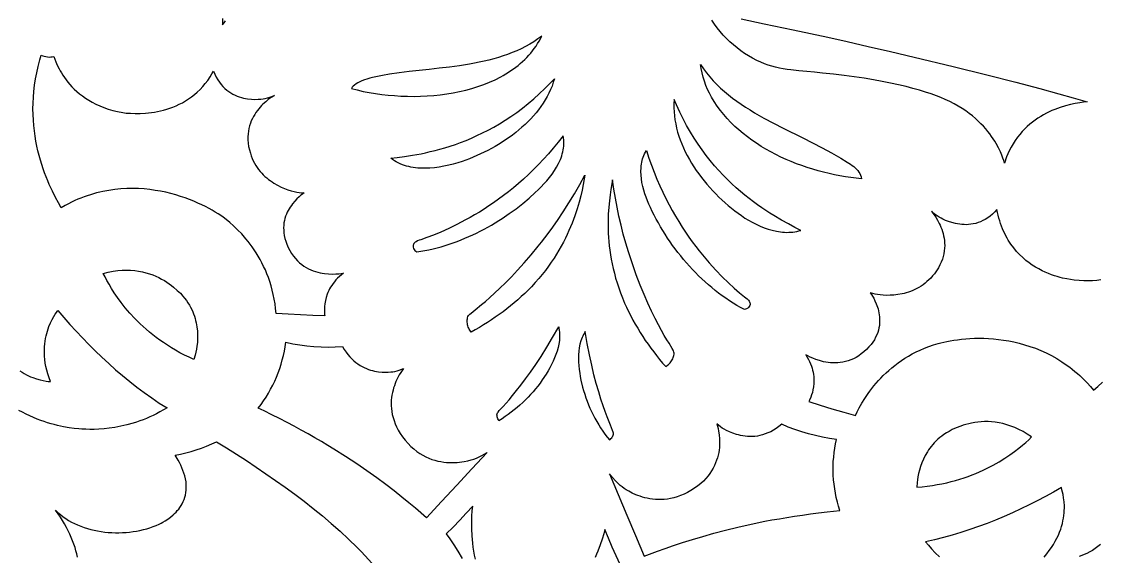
# Model space of a CAD drawing. Extents: x -570 to 570, y -570 to 570.
# Drawn here: x 21.2 to 131.3, y 415.6 to 470.2 of the extents above; entities that cross this region are included whole.
import ezdxf

# ---------------------------------------------------------------- set-up
doc = ezdxf.new("R2010")
doc.units = 0
doc.layers.add('LAYER_1', color=18, linetype='CONTINUOUS')
doc.layers.add('LAYER_2', color=174, linetype='CONTINUOUS')

msp = doc.modelspace()

# ---------------------------------------------------------------- linework, layer by layer
at = {"layer": 'LAYER_1'}
for points in [[(41.7, 470.52), (41.69, 469.85), (41.86, 470.06), (42.01, 470.26)], [(94.65, 470.46), (97, 469.98), (99.95, 469.36), (103.48, 468.59), (105.47, 468.15), (107.6, 467.66), (109.88, 467.14), (112.31, 466.57), (116.27, 465.61), (119.72, 464.75), (122.67, 464), (125.12, 463.36), (127.07, 462.83), (128.53, 462.43), (129.95, 462.02), (129.6, 461.98), (129.2, 461.92), (128.75, 461.84), (128.27, 461.73), (127.75, 461.6), (127.21, 461.43), (126.93, 461.33), (126.65, 461.23), (126.37, 461.11), (126.08, 460.98), (125.8, 460.84), (125.51, 460.68), (125.23, 460.52), (124.94, 460.34), (124.66, 460.15), (124.39, 459.95), (124.11, 459.73), (123.85, 459.49), (123.59, 459.24), (123.33, 458.98), (123.09, 458.69), (122.85, 458.39), (122.62, 458.08), (122.4, 457.74), (122.2, 457.39), (122, 457.01), (121.87, 456.71), (121.74, 456.39), (121.52, 455.76), (121.44, 456.02), (121.36, 456.26), (121.25, 456.56), (121.1, 456.92), (120.91, 457.32), (120.67, 457.77), (120.53, 458), (120.37, 458.24), (120.21, 458.49), (120.02, 458.74), (119.82, 459), (119.61, 459.26), (119.37, 459.52), (119.12, 459.78), (118.85, 460.04), (118.56, 460.31), (118.25, 460.57), (117.92, 460.82), (117.57, 461.08), (117.19, 461.33), (116.8, 461.57), (116.38, 461.81), (115.93, 462.04), (115.47, 462.26), (115.04, 462.45), (114.57, 462.63), (114.04, 462.82), (113.47, 463.01), (112.85, 463.19), (112.18, 463.38), (111.47, 463.56), (110.71, 463.74), (109.9, 463.92), (109.04, 464.09), (108.14, 464.26), (107.19, 464.41), (106.19, 464.56), (105.15, 464.7), (104.06, 464.83), (102.93, 464.95), (102.13, 465.03), (101.33, 465.09), (100.53, 465.17), (99.73, 465.26), (99.34, 465.32), (98.94, 465.38), (98.55, 465.46), (98.16, 465.55), (97.78, 465.65), (97.4, 465.76), (97.02, 465.9), (96.66, 466.04), (96.23, 466.24), (95.81, 466.46), (95.4, 466.69), (94.99, 466.95), (94.6, 467.22), (94.22, 467.51), (93.85, 467.81), (93.49, 468.13), (93.14, 468.47), (92.81, 468.82), (92.49, 469.18), (92.19, 469.55), (91.91, 469.93), (91.64, 470.33)], [(131.35, 443.84), (130.95, 443.79), (130.52, 443.76), (130.08, 443.75), (129.62, 443.75), (129.15, 443.78), (128.65, 443.83), (128.26, 443.88), (127.9, 443.94), (127.44, 444.04), (127.19, 444.1), (126.91, 444.18), (126.63, 444.27), (126.32, 444.38), (126.01, 444.5), (125.69, 444.63), (125.37, 444.78), (125.03, 444.96), (124.7, 445.15), (124.36, 445.36), (124.03, 445.59), (123.7, 445.84), (123.38, 446.12), (123.06, 446.43), (122.75, 446.76), (122.46, 447.11), (122.18, 447.49), (122.04, 447.7), (121.91, 447.91), (121.78, 448.12), (121.66, 448.35), (121.54, 448.58), (121.43, 448.82), (121.33, 449.07), (121.23, 449.33), (121.13, 449.59), (121.04, 449.86), (120.96, 450.15), (120.88, 450.44), (120.82, 450.73), (120.75, 451.04), (120.52, 450.79), (120.29, 450.56), (120.05, 450.35), (119.81, 450.18), (119.56, 450.02), (119.32, 449.89), (119.07, 449.78), (118.82, 449.69), (118.58, 449.61), (118.34, 449.56), (118.09, 449.52), (117.86, 449.5), (117.62, 449.48), (117.39, 449.49), (117.17, 449.5), (116.95, 449.52), (116.74, 449.55), (116.53, 449.59), (116.15, 449.69), (115.8, 449.8), (115.5, 449.92), (115.24, 450.03), (115.05, 450.13), (114.85, 450.24), (114.64, 450.38), (114.45, 450.53), (114.07, 450.85), (114.22, 450.66), (114.36, 450.48), (114.52, 450.24), (114.7, 449.95), (114.87, 449.61), (114.96, 449.42), (115.04, 449.22), (115.12, 449.02), (115.19, 448.8), (115.26, 448.58), (115.31, 448.35), (115.36, 448.1), (115.39, 447.86), (115.41, 447.6), (115.42, 447.34), (115.41, 447.07), (115.38, 446.8), (115.33, 446.52), (115.27, 446.24), (115.18, 445.95), (115.07, 445.66), (114.93, 445.37), (114.77, 445.07), (114.58, 444.77), (114.37, 444.47), (114.19, 444.25), (114, 444.04), (113.81, 443.85), (113.61, 443.67), (113.41, 443.51), (113.21, 443.35), (113, 443.21), (112.79, 443.08), (112.58, 442.96), (112.36, 442.86), (112.15, 442.76), (111.93, 442.67), (111.71, 442.6), (111.5, 442.53), (111.28, 442.47), (111.07, 442.42), (110.65, 442.35), (110.24, 442.3), (109.86, 442.28), (109.49, 442.27), (109.15, 442.29), (108.84, 442.32), (108.56, 442.36), (108.33, 442.4), (108.07, 442.47), (107.82, 442.54), (107.94, 442.36), (108.04, 442.2), (108.17, 441.98), (108.3, 441.72), (108.44, 441.41), (108.56, 441.07), (108.62, 440.89), (108.67, 440.7), (108.71, 440.5), (108.74, 440.3), (108.77, 440.09), (108.78, 439.87), (108.78, 439.65), (108.77, 439.42), (108.75, 439.19), (108.71, 438.96), (108.65, 438.72), (108.58, 438.48), (108.48, 438.24), (108.37, 438), (108.24, 437.75), (108.08, 437.51), (107.9, 437.26), (107.69, 437.02), (107.43, 436.75), (107.17, 436.5), (106.9, 436.29), (106.64, 436.1), (106.37, 435.93), (106.1, 435.79), (105.83, 435.68), (105.56, 435.58), (105.29, 435.51), (105.02, 435.45), (104.76, 435.41), (104.5, 435.38), (104.24, 435.38), (103.99, 435.38), (103.75, 435.4), (103.51, 435.42), (103.28, 435.46), (103.06, 435.5), (102.65, 435.61), (102.27, 435.73), (101.95, 435.86), (101.67, 435.98), (101.46, 436.09), (101.24, 436.21), (101.39, 435.97), (101.52, 435.74), (101.63, 435.51), (101.73, 435.28), (101.81, 435.06), (101.88, 434.84), (101.94, 434.63), (101.99, 434.42), (102.03, 434.21), (102.05, 434.01), (102.07, 433.82), (102.07, 433.63), (102.06, 433.27), (102.03, 432.93), (101.97, 432.63), (101.91, 432.35), (101.83, 432.11), (101.75, 431.9), (101.61, 431.59), (101.54, 431.45), (102.72, 431.07), (103.91, 430.7), (105.11, 430.35), (106.31, 430.01), (106.48, 430.39), (106.7, 430.81), (106.95, 431.26), (107.25, 431.74), (107.59, 432.25), (107.78, 432.51), (107.98, 432.77), (108.19, 433.03), (108.41, 433.3), (108.65, 433.57), (108.89, 433.83), (109.15, 434.1), (109.43, 434.36), (109.71, 434.62), (110.01, 434.88), (110.33, 435.13), (110.66, 435.38), (111, 435.62), (111.35, 435.85), (111.72, 436.07), (112.11, 436.29), (112.51, 436.5), (112.93, 436.69), (113.36, 436.88), (113.8, 437.05), (114.27, 437.21), (114.75, 437.36), (115.02, 437.43), (115.32, 437.5), (115.64, 437.57), (115.98, 437.64), (116.35, 437.7), (116.73, 437.75), (117.14, 437.8), (117.56, 437.84), (118, 437.87), (118.45, 437.89), (118.92, 437.89), (119.4, 437.89), (119.89, 437.87), (120.4, 437.83), (120.91, 437.78), (121.43, 437.71), (121.96, 437.63), (122.49, 437.52), (123.03, 437.39), (123.58, 437.24), (124.12, 437.07), (124.67, 436.87), (125.22, 436.65), (125.76, 436.41), (126.31, 436.13), (126.85, 435.83), (127.39, 435.49), (127.92, 435.13), (128.18, 434.94), (128.44, 434.73), (128.7, 434.52), (128.96, 434.31), (129.21, 434.08), (129.47, 433.84), (129.72, 433.6), (129.96, 433.34), (130.3, 432.98), (130.62, 432.61), (131.04, 432.98), (131.52, 433.41)], [(21.03, 434.57), (21.25, 434.42), (21.47, 434.29), (21.69, 434.17), (21.91, 434.06), (22.12, 433.96), (22.33, 433.88), (22.72, 433.74), (23.09, 433.64), (23.41, 433.57), (23.69, 433.53), (23.91, 433.5), (24.15, 433.48), (24, 433.87), (23.87, 434.26), (23.76, 434.64), (23.68, 435.01), (23.61, 435.37), (23.57, 435.72), (23.54, 436.06), (23.52, 436.39), (23.52, 436.71), (23.53, 437.02), (23.56, 437.32), (23.6, 437.6), (23.64, 437.88), (23.7, 438.14), (23.76, 438.39), (23.83, 438.63), (23.91, 438.86), (23.99, 439.08), (24.16, 439.48), (24.33, 439.82), (24.49, 440.11), (24.64, 440.35), (24.77, 440.53), (24.91, 440.73), (25.52, 440.02), (26.13, 439.31), (26.76, 438.62), (27.4, 437.94), (28.06, 437.26), (28.72, 436.6), (29.4, 435.95), (30.09, 435.31), (30.79, 434.69), (31.5, 434.08), (32.23, 433.49), (32.97, 432.91), (33.72, 432.35), (34.48, 431.81), (35.25, 431.29), (36.04, 430.79), (35.68, 430.58), (35.32, 430.38), (34.97, 430.2), (34.62, 430.03), (34.27, 429.87), (33.93, 429.72), (33.59, 429.59), (33.25, 429.46), (32.92, 429.35), (32.59, 429.24), (31.95, 429.06), (31.32, 428.92), (30.73, 428.8), (30.15, 428.72), (29.61, 428.66), (29.09, 428.62), (28.61, 428.6), (28.16, 428.6), (27.74, 428.61), (27.36, 428.63), (27.03, 428.65), (26.57, 428.7), (26.05, 428.77), (25.48, 428.87), (24.86, 429.01), (24.53, 429.09), (24.2, 429.18), (23.85, 429.28), (23.5, 429.39), (23.15, 429.52), (22.78, 429.65), (22.42, 429.8), (22.04, 429.97), (21.67, 430.14), (21.29, 430.34), (20.92, 430.54)], [(26.92, 415.57), (26.84, 415.89), (26.75, 416.22), (26.65, 416.55), (26.53, 416.88), (26.41, 417.22), (26.27, 417.56), (26.12, 417.9), (25.96, 418.25), (25.78, 418.6), (25.59, 418.95), (25.38, 419.3), (25.16, 419.65), (24.92, 420), (24.67, 420.35), (24.91, 420.12), (25.16, 419.9), (25.43, 419.69), (25.7, 419.5), (25.99, 419.32), (26.29, 419.15), (26.6, 418.99), (26.91, 418.85), (27.24, 418.71), (27.57, 418.59), (27.91, 418.49), (28.25, 418.39), (28.6, 418.31), (28.96, 418.24), (29.32, 418.18), (29.68, 418.13), (30.04, 418.09), (30.4, 418.07), (30.77, 418.06), (31.13, 418.06), (31.5, 418.07), (31.86, 418.09), (32.22, 418.13), (32.58, 418.17), (32.93, 418.23), (33.28, 418.3), (33.63, 418.38), (33.97, 418.47), (34.3, 418.57), (34.62, 418.68), (34.94, 418.81), (35.25, 418.94), (35.45, 419.03), (35.63, 419.13), (35.85, 419.26), (36.11, 419.43), (36.39, 419.63), (36.67, 419.87), (36.82, 420.01), (36.96, 420.15), (37.09, 420.31), (37.23, 420.47), (37.35, 420.64), (37.47, 420.83), (37.59, 421.02), (37.69, 421.23), (37.78, 421.44), (37.86, 421.67), (37.92, 421.9), (37.97, 422.15), (38, 422.41), (38.01, 422.68), (38, 422.96), (37.98, 423.25), (37.93, 423.55), (37.85, 423.86), (37.77, 424.14), (37.67, 424.42), (37.56, 424.68), (37.44, 424.95), (37.31, 425.21), (37.17, 425.47), (36.88, 425.97), (37.42, 426.08), (37.96, 426.2), (38.5, 426.35), (39.03, 426.51), (39.56, 426.7), (40.08, 426.9), (40.6, 427.11), (41.1, 427.34), (42.12, 426.71), (43.13, 426.07), (44.14, 425.42), (45.14, 424.75), (46.14, 424.08), (47.12, 423.4), (48.1, 422.7), (49.07, 421.99), (50.03, 421.27), (50.97, 420.53), (51.9, 419.77), (52.81, 418.99), (53.71, 418.2), (54.58, 417.39), (55.44, 416.55), (55.86, 416.13), (56.27, 415.7), (56.96, 414.96)], [(125.57, 415.58), (125.84, 415.91), (126.09, 416.23), (126.32, 416.55), (126.53, 416.87), (126.71, 417.18), (126.88, 417.49), (127.02, 417.8), (127.15, 418.11), (127.26, 418.41), (127.35, 418.7), (127.43, 418.99), (127.49, 419.27), (127.54, 419.55), (127.58, 419.81), (127.61, 420.07), (127.62, 420.32), (127.63, 420.56), (127.63, 420.79), (127.61, 421.22), (127.56, 421.61), (127.51, 421.94), (127.45, 422.21), (127.39, 422.43), (127.33, 422.66), (126.52, 422.2), (125.7, 421.75), (124.87, 421.31), (124.03, 420.89), (123.19, 420.48), (122.34, 420.09), (121.48, 419.71), (120.61, 419.35), (119.74, 419), (118.86, 418.68), (117.97, 418.37), (117.08, 418.08), (116.19, 417.81), (115.29, 417.56), (114.38, 417.34), (113.47, 417.13), (113.75, 416.79), (114.08, 416.42), (114.46, 416.02), (114.89, 415.61)], [(67.52, 415.35), (67.44, 415.77), (67.36, 416.18), (67.3, 416.59), (67.25, 416.98), (67.21, 417.37), (67.18, 417.74), (67.15, 418.46), (67.15, 419.13), (67.16, 419.74), (67.2, 420.29), (67.24, 420.78), (66.58, 420.06), (65.92, 419.34), (65.24, 418.64), (64.55, 417.95), (64.91, 417.42), (65.3, 416.83), (65.71, 416.16), (66.15, 415.43)], [(82.29, 414.81), (81.87, 415.69), (81.48, 416.59), (81.1, 417.49), (80.73, 418.4), (80.61, 417.93), (80.45, 417.4), (80.25, 416.81), (80.02, 416.19), (79.89, 415.86), (79.74, 415.53)], [(131.32, 416.87), (131.05, 416.65), (130.77, 416.44), (130.5, 416.26), (130.22, 416.1), (129.94, 415.95), (129.67, 415.83), (129.4, 415.72), (129.13, 415.63)]]:
    msp.add_lwpolyline(points, dxfattribs=at)
for points in [[(74.3, 468.71), (73.9, 468.42), (73.48, 468.14), (73.06, 467.89), (72.62, 467.65), (72.18, 467.43), (71.73, 467.22), (71.28, 467.03), (70.81, 466.85), (70.34, 466.69), (69.87, 466.54), (69.39, 466.4), (68.9, 466.27), (68.41, 466.15), (67.91, 466.04), (67.41, 465.94), (66.9, 465.85), (65.89, 465.69), (64.86, 465.55), (63.83, 465.43), (62.8, 465.31), (60.75, 465.09), (59.74, 464.96), (58.74, 464.82), (58.02, 464.7), (57.35, 464.57), (57.03, 464.49), (56.73, 464.41), (56.45, 464.33), (56.19, 464.24), (55.94, 464.14), (55.72, 464.04), (55.52, 463.94), (55.33, 463.84), (55.18, 463.72), (55.04, 463.61), (54.94, 463.49), (54.86, 463.36), (55.45, 463.22), (56.06, 463.08), (56.68, 462.96), (57.31, 462.86), (57.95, 462.77), (58.6, 462.7), (59.26, 462.64), (59.92, 462.6), (60.58, 462.58), (61.25, 462.57), (61.93, 462.58), (62.6, 462.61), (63.26, 462.66), (63.93, 462.73), (64.59, 462.82), (65.25, 462.93), (65.9, 463.05), (66.53, 463.2), (67.16, 463.37), (67.78, 463.56), (68.38, 463.78), (68.97, 464.01), (69.54, 464.27), (70.1, 464.56), (70.36, 464.71), (70.63, 464.86), (70.89, 465.02), (71.14, 465.19), (71.39, 465.37), (71.64, 465.55), (71.87, 465.73), (72.1, 465.93), (72.33, 466.13), (72.55, 466.33), (72.76, 466.54), (72.96, 466.76), (73.16, 466.99), (73.35, 467.22), (73.53, 467.46), (73.71, 467.7), (73.87, 467.95), (74.02, 468.2)], [(47.18, 440.43), (47.13, 440.93), (47.07, 441.42), (46.99, 441.89), (46.89, 442.36), (46.79, 442.81), (46.67, 443.24), (46.54, 443.67), (46.39, 444.08), (46.24, 444.48), (46.08, 444.86), (45.9, 445.23), (45.72, 445.6), (45.54, 445.94), (45.34, 446.28), (45.14, 446.6), (44.94, 446.92), (44.73, 447.21), (44.52, 447.5), (44.31, 447.78), (44.1, 448.04), (43.67, 448.53), (43.25, 448.97), (42.84, 449.36), (42.45, 449.7), (42.09, 450), (41.76, 450.25), (41.52, 450.41), (41.26, 450.59), (40.97, 450.76), (40.66, 450.95), (40.33, 451.13), (39.97, 451.32), (39.59, 451.5), (39.19, 451.69), (38.78, 451.87), (38.34, 452.04), (37.89, 452.21), (37.42, 452.37), (36.93, 452.52), (36.43, 452.65), (35.91, 452.78), (35.38, 452.89), (34.84, 452.98), (34.28, 453.06), (33.71, 453.12), (33.13, 453.16), (32.54, 453.17), (31.95, 453.16), (31.34, 453.13), (30.73, 453.07), (30.11, 452.98), (29.48, 452.86), (29.17, 452.79), (28.85, 452.72), (28.53, 452.63), (28.22, 452.53), (27.9, 452.43), (27.58, 452.32), (27.26, 452.2), (26.94, 452.07), (26.62, 451.93), (26.29, 451.78), (25.97, 451.62), (25.65, 451.45), (25.22, 451.21), (24.95, 451.7), (24.65, 452.26), (24.34, 452.89), (24.02, 453.59), (23.86, 453.96), (23.7, 454.35), (23.55, 454.76), (23.4, 455.18), (23.26, 455.61), (23.12, 456.06), (22.99, 456.52), (22.87, 457), (22.76, 457.49), (22.66, 458), (22.58, 458.51), (22.5, 459.04), (22.44, 459.59), (22.4, 460.14), (22.37, 460.71), (22.36, 461.28), (22.37, 461.87), (22.4, 462.47), (22.45, 463.08), (22.53, 463.7), (22.63, 464.34), (22.75, 464.98), (22.9, 465.63), (23.07, 466.29), (23.21, 466.78), (23.36, 466.71), (23.51, 466.66), (23.67, 466.62), (23.84, 466.59), (24.01, 466.58), (24.17, 466.59), (24.33, 466.61), (24.49, 466.64), (24.59, 466.35), (24.69, 466.09), (24.84, 465.76), (25.03, 465.38), (25.14, 465.17), (25.27, 464.96), (25.41, 464.73), (25.56, 464.5), (25.74, 464.27), (25.92, 464.03), (26.12, 463.79), (26.34, 463.55), (26.58, 463.31), (26.84, 463.07), (27.11, 462.84), (27.4, 462.61), (27.72, 462.39), (28.05, 462.17), (28.4, 461.97), (28.78, 461.78), (29.18, 461.59), (29.6, 461.43), (30.04, 461.27), (30.51, 461.14), (31, 461.02), (31.52, 460.92), (31.88, 460.87), (32.3, 460.84), (32.78, 460.82), (33.3, 460.82), (33.86, 460.85), (34.15, 460.88), (34.45, 460.91), (34.75, 460.96), (35.06, 461.02), (35.37, 461.09), (35.69, 461.17), (36.01, 461.26), (36.33, 461.36), (36.65, 461.48), (36.97, 461.61), (37.29, 461.76), (37.61, 461.92), (37.92, 462.1), (38.23, 462.3), (38.54, 462.51), (38.83, 462.75), (39.13, 463), (39.41, 463.27), (39.68, 463.56), (39.95, 463.87), (40.2, 464.2), (40.45, 464.56), (40.62, 464.85), (40.8, 465.15), (40.93, 464.83), (41.07, 464.54), (41.22, 464.26), (41.39, 464.01), (41.57, 463.78), (41.75, 463.57), (41.95, 463.38), (42.15, 463.21), (42.35, 463.06), (42.56, 462.92), (42.77, 462.8), (42.99, 462.7), (43.21, 462.6), (43.42, 462.52), (43.64, 462.46), (43.85, 462.4), (44.06, 462.36), (44.27, 462.33), (44.66, 462.28), (45.02, 462.26), (45.35, 462.27), (45.62, 462.29), (45.84, 462.31), (46.07, 462.35), (46.31, 462.41), (46.54, 462.48), (47.01, 462.66), (46.8, 462.53), (46.61, 462.41), (46.38, 462.24), (46.11, 462.02), (45.83, 461.77), (45.69, 461.62), (45.54, 461.47), (45.4, 461.3), (45.26, 461.12), (45.12, 460.93), (44.99, 460.73), (44.86, 460.52), (44.75, 460.3), (44.64, 460.07), (44.55, 459.82), (44.46, 459.57), (44.4, 459.3), (44.35, 459.03), (44.31, 458.74), (44.29, 458.44), (44.3, 458.13), (44.32, 457.8), (44.37, 457.47), (44.45, 457.13), (44.55, 456.77), (44.64, 456.5), (44.74, 456.24), (44.85, 455.99), (44.98, 455.76), (45.11, 455.53), (45.25, 455.32), (45.39, 455.12), (45.55, 454.92), (45.71, 454.74), (45.87, 454.57), (46.04, 454.4), (46.22, 454.25), (46.39, 454.1), (46.57, 453.97), (46.76, 453.84), (46.94, 453.72), (47.31, 453.5), (47.68, 453.32), (48.03, 453.17), (48.38, 453.04), (48.7, 452.94), (49.01, 452.86), (49.28, 452.8), (49.52, 452.77), (49.78, 452.74), (50.04, 452.72), (49.87, 452.6), (49.71, 452.48), (49.52, 452.32), (49.3, 452.12), (49.07, 451.88), (48.84, 451.6), (48.73, 451.45), (48.61, 451.28), (48.51, 451.11), (48.4, 450.93), (48.31, 450.74), (48.22, 450.55), (48.14, 450.34), (48.08, 450.12), (48.02, 449.9), (47.98, 449.66), (47.95, 449.42), (47.94, 449.17), (47.95, 448.91), (47.97, 448.64), (48.01, 448.37), (48.08, 448.08), (48.16, 447.79), (48.27, 447.49), (48.42, 447.15), (48.59, 446.83), (48.76, 446.53), (48.95, 446.27), (49.15, 446.02), (49.35, 445.8), (49.57, 445.6), (49.79, 445.41), (50.01, 445.25), (50.25, 445.11), (50.48, 444.98), (50.72, 444.87), (50.95, 444.78), (51.19, 444.69), (51.42, 444.63), (51.66, 444.57), (51.88, 444.53), (52.11, 444.49), (52.53, 444.45), (52.93, 444.44), (53.28, 444.45), (53.57, 444.48), (53.81, 444.5), (54.06, 444.54), (53.84, 444.37), (53.64, 444.2), (53.45, 444.02), (53.28, 443.84), (53.13, 443.66), (52.99, 443.47), (52.86, 443.29), (52.74, 443.11), (52.64, 442.93), (52.55, 442.75), (52.46, 442.57), (52.39, 442.4), (52.28, 442.06), (52.2, 441.73), (52.14, 441.42), (52.11, 441.14), (52.1, 440.89), (52.11, 440.66), (52.13, 440.33), (52.16, 440.17), (50.91, 440.21), (49.66, 440.27), (48.42, 440.34)], [(90.48, 465.83), (90.79, 465.39), (91.1, 464.96), (91.44, 464.55), (91.79, 464.16), (92.16, 463.78), (92.54, 463.42), (92.94, 463.06), (93.34, 462.72), (93.76, 462.39), (94.2, 462.08), (94.64, 461.77), (95.09, 461.47), (95.55, 461.18), (96.01, 460.9), (96.49, 460.62), (96.97, 460.35), (97.94, 459.83), (98.93, 459.33), (100.93, 458.33), (101.92, 457.84), (102.9, 457.33), (103.87, 456.81), (104.34, 456.54), (104.8, 456.27), (105.48, 455.86), (105.82, 455.64), (105.98, 455.52), (106.14, 455.4), (106.28, 455.27), (106.42, 455.13), (106.55, 454.99), (106.66, 454.84), (106.76, 454.69), (106.83, 454.52), (106.89, 454.35), (106.93, 454.17), (106.38, 454.23), (105.84, 454.29), (105.28, 454.37), (104.73, 454.47), (104.17, 454.58), (103.61, 454.7), (103.06, 454.83), (102.5, 454.98), (101.95, 455.14), (101.39, 455.31), (100.85, 455.5), (100.3, 455.7), (99.76, 455.91), (99.23, 456.14), (98.7, 456.38), (98.18, 456.63), (97.67, 456.9), (97.17, 457.18), (96.68, 457.47), (96.2, 457.78), (95.74, 458.1), (95.28, 458.43), (94.84, 458.78), (94.41, 459.14), (94, 459.51), (93.6, 459.9), (93.22, 460.3), (92.86, 460.71), (92.52, 461.14), (92.2, 461.58), (91.89, 462.03), (91.61, 462.49), (91.4, 462.88), (91.21, 463.28), (91.04, 463.69), (90.89, 464.11), (90.76, 464.53), (90.65, 464.96), (90.56, 465.4)], [(75.58, 464.37), (75.47, 464), (75.34, 463.62), (75.19, 463.26), (75.02, 462.9), (74.84, 462.55), (74.64, 462.2), (74.43, 461.86), (74.21, 461.53), (73.97, 461.2), (73.71, 460.89), (73.45, 460.57), (73.17, 460.27), (72.88, 459.98), (72.58, 459.69), (72.27, 459.41), (71.95, 459.14), (71.63, 458.87), (71.29, 458.61), (70.95, 458.37), (70.6, 458.13), (70.25, 457.89), (69.89, 457.67), (69.53, 457.46), (69.16, 457.25), (68.79, 457.06), (68.41, 456.87), (68.04, 456.69), (67.66, 456.52), (67.28, 456.36), (66.91, 456.21), (66.53, 456.07), (66.15, 455.93), (65.72, 455.79), (65.26, 455.66), (64.79, 455.54), (64.31, 455.44), (63.83, 455.36), (63.34, 455.29), (62.85, 455.25), (62.37, 455.23), (61.88, 455.24), (61.64, 455.26), (61.41, 455.28), (61.17, 455.31), (60.94, 455.35), (60.72, 455.4), (60.49, 455.46), (60.27, 455.52), (60.06, 455.6), (59.85, 455.68), (59.64, 455.78), (59.44, 455.88), (59.25, 456), (59.06, 456.12), (58.88, 456.26), (59.54, 456.33), (60.28, 456.43), (61.09, 456.56), (61.97, 456.72), (62.43, 456.82), (62.91, 456.93), (63.4, 457.05), (63.9, 457.18), (64.41, 457.33), (64.94, 457.49), (65.47, 457.67), (66.01, 457.87), (66.56, 458.08), (67.12, 458.31), (67.68, 458.57), (68.25, 458.84), (68.83, 459.13), (69.4, 459.44), (69.98, 459.78), (70.56, 460.14), (71.15, 460.52), (71.73, 460.93), (72.31, 461.36), (72.89, 461.83), (73.47, 462.32), (74.04, 462.83), (74.61, 463.38), (75.18, 463.96)], [(87.81, 462.24), (87.78, 461.83), (87.78, 461.41), (87.8, 460.99), (87.83, 460.58), (87.89, 460.17), (87.96, 459.75), (88.05, 459.34), (88.16, 458.93), (88.29, 458.52), (88.43, 458.12), (88.59, 457.72), (88.76, 457.32), (88.94, 456.92), (89.14, 456.53), (89.36, 456.14), (89.58, 455.76), (89.82, 455.39), (90.06, 455.02), (90.32, 454.65), (90.59, 454.29), (90.86, 453.94), (91.15, 453.6), (91.44, 453.26), (91.74, 452.93), (92.05, 452.61), (92.36, 452.3), (92.68, 452), (93, 451.71), (93.33, 451.43), (93.66, 451.15), (93.99, 450.89), (94.33, 450.64), (94.67, 450.4), (95.03, 450.16), (95.4, 449.94), (95.78, 449.72), (96.18, 449.52), (96.58, 449.34), (96.99, 449.17), (97.4, 449.03), (97.82, 448.91), (98.24, 448.81), (98.66, 448.74), (98.87, 448.72), (99.08, 448.7), (99.29, 448.69), (99.5, 448.7), (99.71, 448.71), (99.92, 448.72), (100.12, 448.75), (100.32, 448.79), (100.52, 448.84), (100.72, 448.89), (100.13, 449.2), (99.47, 449.55), (98.75, 449.95), (97.98, 450.4), (97.58, 450.65), (97.17, 450.92), (96.75, 451.2), (96.32, 451.5), (95.89, 451.81), (95.45, 452.14), (95.01, 452.49), (94.57, 452.86), (94.13, 453.25), (93.68, 453.66), (93.24, 454.09), (92.79, 454.53), (92.35, 455), (91.92, 455.49), (91.49, 456.01), (91.06, 456.54), (90.65, 457.1), (90.24, 457.69), (89.84, 458.29), (89.46, 458.92), (89.08, 459.58), (88.72, 460.27), (88.37, 460.97), (88.04, 461.71)], [(76.47, 458.53), (75.98, 457.9), (75.47, 457.29), (74.97, 456.71), (74.46, 456.15), (73.95, 455.61), (73.44, 455.1), (72.93, 454.6), (72.42, 454.13), (71.9, 453.68), (71.39, 453.25), (70.89, 452.84), (70.38, 452.45), (69.88, 452.08), (69.38, 451.72), (68.89, 451.39), (68.4, 451.07), (67.92, 450.77), (67.44, 450.48), (66.98, 450.21), (66.52, 449.96), (66.07, 449.72), (65.63, 449.49), (64.79, 449.09), (63.99, 448.73), (63.25, 448.42), (62.57, 448.16), (61.95, 447.94), (61.78, 447.89), (61.62, 447.83), (61.46, 447.74), (61.38, 447.69), (61.3, 447.63), (61.24, 447.55), (61.19, 447.47), (61.16, 447.38), (61.15, 447.28), (61.16, 447.17), (61.19, 447.05), (61.25, 446.94), (61.33, 446.85), (61.43, 446.77), (61.53, 446.7), (61.94, 446.77), (62.36, 446.84), (62.78, 446.93), (63.19, 447.02), (63.61, 447.12), (64.02, 447.23), (64.43, 447.35), (64.84, 447.48), (65.24, 447.62), (65.65, 447.77), (66.05, 447.92), (66.45, 448.09), (66.85, 448.26), (67.24, 448.44), (67.63, 448.62), (68.02, 448.82), (68.4, 449.02), (68.78, 449.22), (69.16, 449.44), (69.53, 449.66), (69.9, 449.89), (70.26, 450.12), (70.98, 450.61), (71.67, 451.11), (72.35, 451.64), (73, 452.19), (73.63, 452.76), (73.93, 453.04), (74.22, 453.33), (74.51, 453.64), (74.8, 453.96), (75.08, 454.3), (75.34, 454.64), (75.59, 455), (75.81, 455.36), (76.01, 455.73), (76.11, 455.92), (76.19, 456.12), (76.27, 456.31), (76.33, 456.51), (76.39, 456.7), (76.44, 456.9), (76.49, 457.1), (76.52, 457.3), (76.54, 457.5), (76.55, 457.71), (76.55, 457.91), (76.54, 458.12), (76.51, 458.32)], [(84.97, 457.05), (85.22, 456.28), (85.48, 455.54), (85.76, 454.82), (86.04, 454.12), (86.34, 453.44), (86.65, 452.78), (86.96, 452.14), (87.28, 451.52), (87.6, 450.93), (87.94, 450.35), (88.27, 449.79), (88.61, 449.24), (88.96, 448.72), (89.31, 448.22), (89.65, 447.73), (90, 447.27), (90.35, 446.82), (90.7, 446.39), (91.04, 445.98), (91.39, 445.58), (91.73, 445.2), (92.06, 444.84), (92.71, 444.17), (93.34, 443.56), (93.93, 443.02), (94.48, 442.54), (94.99, 442.12), (95.13, 442.02), (95.26, 441.91), (95.39, 441.77), (95.45, 441.69), (95.49, 441.61), (95.53, 441.52), (95.55, 441.43), (95.55, 441.33), (95.52, 441.23), (95.47, 441.13), (95.4, 441.03), (95.31, 440.95), (95.2, 440.89), (95.09, 440.85), (94.97, 440.82), (94.58, 441.03), (94.2, 441.25), (93.82, 441.48), (93.44, 441.72), (93.07, 441.97), (92.7, 442.23), (92.34, 442.5), (91.99, 442.77), (91.64, 443.06), (91.3, 443.35), (90.96, 443.65), (90.63, 443.96), (90.3, 444.27), (89.98, 444.59), (89.66, 444.92), (89.36, 445.25), (89.05, 445.59), (88.76, 445.94), (88.47, 446.29), (88.19, 446.65), (87.91, 447.01), (87.64, 447.37), (87.38, 447.74), (87.13, 448.12), (86.88, 448.5), (86.65, 448.88), (86.41, 449.27), (86.19, 449.66), (85.98, 450.05), (85.77, 450.45), (85.57, 450.84), (85.38, 451.24), (85.23, 451.58), (85.08, 451.92), (84.95, 452.28), (84.82, 452.64), (84.7, 453.01), (84.61, 453.39), (84.52, 453.77), (84.46, 454.15), (84.42, 454.53), (84.41, 454.91), (84.42, 455.28), (84.43, 455.47), (84.46, 455.65), (84.49, 455.84), (84.53, 456.02), (84.58, 456.19), (84.64, 456.37), (84.71, 456.54), (84.78, 456.71), (84.87, 456.88)], [(78.7, 454.53), (78.52, 453.57), (78.41, 453.01), (78.27, 452.41), (78.1, 451.77), (77.9, 451.1), (77.67, 450.39), (77.53, 450.02), (77.39, 449.65), (77.24, 449.27), (77.07, 448.88), (76.89, 448.49), (76.7, 448.1), (76.5, 447.7), (76.28, 447.3), (76.05, 446.89), (75.8, 446.48), (75.54, 446.07), (75.26, 445.65), (74.97, 445.24), (74.66, 444.82), (74.33, 444.4), (73.98, 443.99), (73.62, 443.57), (73.24, 443.15), (72.9, 442.81), (72.56, 442.47), (72.2, 442.14), (71.85, 441.81), (71.48, 441.5), (71.11, 441.19), (70.73, 440.89), (70.34, 440.6), (69.95, 440.31), (69.55, 440.04), (69.15, 439.76), (68.74, 439.5), (68.33, 439.25), (67.92, 439), (67.5, 438.76), (67.08, 438.52), (67.01, 438.61), (66.95, 438.71), (66.89, 438.82), (66.84, 438.93), (66.79, 439.04), (66.75, 439.16), (66.72, 439.28), (66.7, 439.4), (66.68, 439.53), (66.68, 439.65), (66.68, 439.77), (66.7, 439.88), (66.72, 439.99), (66.76, 440.1), (66.81, 440.2), (66.87, 440.29), (66.94, 440.36), (67.07, 440.46), (67.5, 440.8), (68.15, 441.33), (68.55, 441.66), (68.99, 442.05), (69.48, 442.49), (70.01, 442.99), (70.58, 443.55), (71.19, 444.17), (71.83, 444.85), (72.5, 445.59), (73.21, 446.4), (73.94, 447.28), (74.28, 447.71), (74.61, 448.13), (75.26, 449), (75.89, 449.89), (76.49, 450.79), (77.07, 451.71), (77.64, 452.64), (78.18, 453.58)], [(81.51, 454.04), (81.35, 453.08), (81.26, 452.52), (81.19, 451.91), (81.13, 451.25), (81.08, 450.54), (81.06, 449.8), (81.06, 449.41), (81.07, 449.01), (81.08, 448.6), (81.11, 448.18), (81.14, 447.75), (81.18, 447.32), (81.24, 446.87), (81.31, 446.42), (81.38, 445.96), (81.48, 445.49), (81.58, 445.01), (81.7, 444.53), (81.83, 444.04), (81.98, 443.54), (82.15, 443.04), (82.33, 442.53), (82.53, 442.01), (82.75, 441.49), (82.95, 441.05), (83.16, 440.61), (83.37, 440.18), (83.6, 439.75), (83.84, 439.33), (84.08, 438.91), (84.33, 438.49), (84.59, 438.08), (84.86, 437.68), (85.14, 437.28), (85.43, 436.89), (85.72, 436.5), (86.01, 436.12), (86.32, 435.74), (86.63, 435.37), (86.95, 435), (87.04, 435.07), (87.14, 435.14), (87.23, 435.22), (87.31, 435.3), (87.4, 435.4), (87.47, 435.5), (87.54, 435.6), (87.61, 435.7), (87.66, 435.81), (87.71, 435.93), (87.75, 436.04), (87.77, 436.15), (87.79, 436.27), (87.79, 436.38), (87.78, 436.49), (87.75, 436.6), (87.7, 436.69), (87.6, 436.86), (87.28, 437.38), (87.06, 437.75), (86.8, 438.18), (86.51, 438.69), (86.2, 439.27), (85.86, 439.92), (85.5, 440.66), (85.13, 441.46), (84.74, 442.35), (84.35, 443.32), (83.94, 444.37), (83.54, 445.5), (83.34, 446.09), (83.14, 446.71), (82.86, 447.61), (82.61, 448.52), (82.38, 449.43), (82.17, 450.34), (81.98, 451.26), (81.81, 452.19), (81.65, 453.11)], [(38.78, 435.72), (38.29, 435.95), (37.82, 436.18), (37.36, 436.42), (36.92, 436.67), (36.5, 436.92), (36.09, 437.18), (35.69, 437.45), (35.31, 437.71), (34.94, 437.98), (34.59, 438.26), (34.25, 438.53), (33.92, 438.81), (33.61, 439.08), (33.31, 439.36), (33.02, 439.64), (32.75, 439.92), (32.24, 440.47), (31.77, 441.01), (31.36, 441.54), (30.99, 442.04), (30.66, 442.53), (30.37, 442.98), (30.12, 443.4), (29.91, 443.79), (29.72, 444.15), (29.54, 444.51), (30.04, 444.64), (30.53, 444.73), (31.01, 444.8), (31.46, 444.83), (31.91, 444.84), (32.33, 444.83), (32.75, 444.8), (33.14, 444.74), (33.53, 444.67), (33.89, 444.58), (34.24, 444.47), (34.58, 444.35), (34.9, 444.22), (35.2, 444.08), (35.49, 443.93), (35.77, 443.77), (36.02, 443.61), (36.27, 443.45), (36.49, 443.28), (36.71, 443.11), (37.08, 442.78), (37.4, 442.48), (37.65, 442.2), (37.84, 441.98), (38.03, 441.73), (38.18, 441.5), (38.32, 441.28), (38.44, 441.05), (38.56, 440.82), (38.66, 440.6), (38.75, 440.37), (38.83, 440.15), (38.9, 439.92), (38.96, 439.7), (39.02, 439.48), (39.09, 439.05), (39.14, 438.63), (39.16, 438.22), (39.16, 437.83), (39.14, 437.45), (39.1, 437.1), (39.04, 436.77), (38.98, 436.46), (38.91, 436.18)], [(76.02, 439.05), (76.05, 438.88), (76.08, 438.71), (76.1, 438.53), (76.11, 438.36), (76.11, 438), (76.09, 437.65), (76.03, 437.3), (75.96, 436.94), (75.86, 436.59), (75.74, 436.24), (75.6, 435.89), (75.45, 435.55), (75.29, 435.21), (75.11, 434.88), (74.93, 434.56), (74.73, 434.24), (74.34, 433.64), (74.12, 433.33), (73.89, 433.02), (73.65, 432.73), (73.41, 432.43), (73.15, 432.15), (72.89, 431.87), (72.62, 431.6), (72.35, 431.33), (72.06, 431.07), (71.77, 430.82), (71.48, 430.58), (71.18, 430.34), (70.87, 430.12), (70.56, 429.9), (70.24, 429.69), (69.92, 429.48), (69.87, 429.57), (69.82, 429.67), (69.78, 429.77), (69.74, 429.88), (69.73, 429.99), (69.72, 430.09), (69.74, 430.19), (69.77, 430.29), (69.83, 430.37), (69.95, 430.51), (70.35, 430.95), (70.95, 431.63), (71.31, 432.06), (71.72, 432.55), (72.16, 433.11), (72.63, 433.74), (73.14, 434.44), (73.67, 435.21), (74.23, 436.05), (74.81, 436.97), (75.4, 437.97)], [(78.73, 438.58), (78.64, 438.43), (78.55, 438.27), (78.48, 438.12), (78.41, 437.96), (78.28, 437.63), (78.19, 437.28), (78.12, 436.93), (78.07, 436.58), (78.04, 436.21), (78.03, 435.84), (78.04, 435.47), (78.07, 435.1), (78.11, 434.72), (78.16, 434.35), (78.22, 433.98), (78.29, 433.62), (78.46, 432.92), (78.56, 432.55), (78.67, 432.19), (78.79, 431.83), (78.92, 431.47), (79.06, 431.12), (79.21, 430.77), (79.37, 430.42), (79.54, 430.08), (79.72, 429.74), (79.91, 429.4), (80.1, 429.07), (80.3, 428.75), (80.52, 428.43), (80.73, 428.12), (80.96, 427.81), (81.19, 427.52), (81.27, 427.58), (81.35, 427.66), (81.43, 427.74), (81.49, 427.83), (81.55, 427.92), (81.59, 428.02), (81.61, 428.12), (81.61, 428.22), (81.58, 428.32), (81.52, 428.49), (81.29, 429.04), (80.96, 429.88), (80.76, 430.41), (80.55, 431.01), (80.33, 431.69), (80.1, 432.44), (79.86, 433.27), (79.62, 434.17), (79.39, 435.15), (79.16, 436.22), (78.94, 437.36)], [(68.72, 426.23), (67.16, 424.59), (65.61, 422.92), (64.07, 421.25), (62.54, 419.58), (61.39, 420.56), (60.72, 421.11), (60, 421.7), (59.21, 422.32), (58.36, 422.97), (57.44, 423.65), (56.45, 424.36), (55.4, 425.08), (54.27, 425.83), (53.07, 426.59), (52.45, 426.97), (51.8, 427.36), (51.14, 427.75), (50.46, 428.14), (49.75, 428.53), (49.03, 428.92), (48.29, 429.31), (47.53, 429.7), (46.75, 430.09), (45.95, 430.48), (45.36, 430.77), (45.64, 431.13), (45.9, 431.51), (46.15, 431.89), (46.39, 432.29), (46.61, 432.69), (46.83, 433.1), (47.03, 433.52), (47.21, 433.94), (47.38, 434.37), (47.54, 434.8), (47.69, 435.24), (47.81, 435.69), (47.93, 436.13), (48.02, 436.58), (48.1, 437.03), (48.16, 437.48), (48.87, 437.33), (49.59, 437.21), (50.31, 437.11), (51.04, 437.05), (51.77, 437.01), (52.5, 436.99), (53.22, 437.01), (53.95, 437.05), (54.12, 436.76), (54.31, 436.48), (54.5, 436.23), (54.69, 436), (54.89, 435.79), (55.1, 435.6), (55.31, 435.43), (55.52, 435.27), (55.74, 435.13), (55.96, 435.01), (56.17, 434.9), (56.39, 434.8), (56.6, 434.72), (56.82, 434.65), (57.02, 434.59), (57.23, 434.54), (57.63, 434.47), (58, 434.44), (58.33, 434.43), (58.63, 434.44), (58.88, 434.46), (59.08, 434.48), (59.29, 434.52), (59.52, 434.58), (59.74, 434.65), (60.19, 434.81), (60.04, 434.6), (59.9, 434.4), (59.75, 434.15), (59.58, 433.83), (59.41, 433.47), (59.33, 433.27), (59.25, 433.05), (59.17, 432.83), (59.11, 432.6), (59.05, 432.36), (59, 432.1), (58.96, 431.84), (58.93, 431.57), (58.92, 431.29), (58.92, 431.01), (58.94, 430.72), (58.98, 430.42), (59.03, 430.11), (59.11, 429.8), (59.21, 429.49), (59.33, 429.17), (59.47, 428.85), (59.65, 428.52), (59.85, 428.19), (60.07, 427.85), (60.35, 427.49), (60.64, 427.17), (60.93, 426.87), (61.23, 426.6), (61.53, 426.36), (61.84, 426.15), (62.15, 425.96), (62.46, 425.8), (62.77, 425.66), (63.07, 425.54), (63.38, 425.45), (63.69, 425.37), (63.99, 425.31), (64.28, 425.26), (64.57, 425.23), (64.86, 425.21), (65.13, 425.21), (65.4, 425.22), (65.66, 425.23), (65.9, 425.26), (66.36, 425.32), (66.76, 425.4), (67.09, 425.49), (67.35, 425.57), (67.63, 425.67), (67.91, 425.8), (68.18, 425.93)], [(81.2, 424.05), (82.1, 421.95), (82.98, 419.86), (83.86, 417.76), (84.73, 415.66), (86.1, 416.17), (86.89, 416.45), (87.74, 416.75), (88.67, 417.05), (89.66, 417.37), (90.72, 417.68), (91.85, 418), (93.04, 418.32), (94.31, 418.63), (95.65, 418.93), (97.06, 419.22), (97.79, 419.36), (98.54, 419.49), (99.31, 419.62), (100.09, 419.74), (100.89, 419.86), (101.71, 419.97), (102.55, 420.08), (103.41, 420.18), (104.71, 420.31), (104.57, 420.75), (104.46, 421.19), (104.35, 421.64), (104.26, 422.09), (104.19, 422.54), (104.13, 423), (104.08, 423.46), (104.05, 423.92), (104.04, 424.39), (104.04, 424.85), (104.05, 425.31), (104.09, 425.77), (104.13, 426.23), (104.19, 426.68), (104.27, 427.13), (104.37, 427.57), (103.65, 427.67), (102.93, 427.8), (102.22, 427.96), (101.52, 428.14), (100.82, 428.35), (100.13, 428.58), (99.45, 428.84), (98.78, 429.13), (98.5, 428.9), (98.22, 428.7), (97.94, 428.52), (97.66, 428.36), (97.38, 428.24), (97.11, 428.13), (96.83, 428.04), (96.56, 427.97), (96.3, 427.92), (96.03, 427.89), (95.78, 427.87), (95.53, 427.87), (95.28, 427.88), (95.04, 427.9), (94.81, 427.93), (94.59, 427.98), (94.37, 428.03), (94.17, 428.08), (93.78, 428.21), (93.44, 428.35), (93.15, 428.49), (92.9, 428.63), (92.71, 428.74), (92.52, 428.87), (92.34, 429.03), (92.16, 429.18), (92.23, 428.94), (92.29, 428.7), (92.34, 428.41), (92.39, 428.06), (92.43, 427.65), (92.44, 427.44), (92.44, 427.21), (92.43, 426.98), (92.42, 426.74), (92.39, 426.49), (92.35, 426.23), (92.29, 425.97), (92.23, 425.71), (92.14, 425.45), (92.04, 425.18), (91.93, 424.91), (91.79, 424.64), (91.63, 424.37), (91.46, 424.11), (91.26, 423.85), (91.03, 423.59), (90.79, 423.33), (90.51, 423.08), (90.21, 422.84), (89.89, 422.6), (89.52, 422.37), (89.17, 422.17), (88.81, 422), (88.46, 421.85), (88.12, 421.73), (87.78, 421.63), (87.44, 421.55), (87.12, 421.49), (86.8, 421.46), (86.49, 421.44), (86.18, 421.44), (85.89, 421.45), (85.6, 421.48), (85.33, 421.52), (85.06, 421.57), (84.8, 421.63), (84.56, 421.69), (84.32, 421.77), (84.1, 421.85), (83.89, 421.93), (83.51, 422.1), (83.18, 422.28), (82.91, 422.44), (82.7, 422.57), (82.49, 422.73), (82.31, 422.88), (82.14, 423.03), (81.81, 423.35), (81.5, 423.69)], [(112.58, 422.69), (113.12, 422.74), (113.64, 422.8), (114.16, 422.87), (114.65, 422.96), (115.14, 423.05), (115.62, 423.16), (116.08, 423.27), (116.53, 423.39), (116.97, 423.52), (117.39, 423.66), (117.81, 423.8), (118.21, 423.95), (118.6, 424.11), (118.97, 424.27), (119.34, 424.43), (119.69, 424.6), (120.36, 424.94), (120.98, 425.29), (121.55, 425.65), (122.08, 426), (122.55, 426.34), (122.98, 426.67), (123.36, 426.98), (123.69, 427.27), (123.99, 427.55), (124.28, 427.83), (123.85, 428.12), (123.42, 428.37), (123, 428.59), (122.58, 428.78), (122.16, 428.94), (121.76, 429.08), (121.36, 429.19), (120.97, 429.27), (120.58, 429.33), (120.21, 429.37), (119.84, 429.39), (119.48, 429.39), (119.14, 429.37), (118.8, 429.34), (118.48, 429.3), (118.17, 429.24), (117.87, 429.18), (117.58, 429.11), (117.31, 429.03), (117.06, 428.94), (116.59, 428.76), (116.19, 428.58), (115.86, 428.4), (115.61, 428.26), (115.34, 428.09), (115.12, 427.92), (114.92, 427.76), (114.72, 427.59), (114.54, 427.42), (114.36, 427.24), (114.2, 427.06), (114.05, 426.87), (113.91, 426.69), (113.77, 426.5), (113.65, 426.31), (113.43, 425.93), (113.24, 425.55), (113.08, 425.17), (112.94, 424.8), (112.84, 424.44), (112.75, 424.1), (112.69, 423.77), (112.64, 423.46), (112.61, 423.17)]]:
    msp.add_lwpolyline(points, close=True, dxfattribs=at)
at = {"layer": 'LAYER_2'}
msp.add_lwpolyline([(0, 570, 0.414214), (-570, 0, 0.414214), (0, -570, 0.414214), (570, 0, 0.414214)], format="xyb", close=True, dxfattribs=at)

doc.saveas('drawing.dxf')
